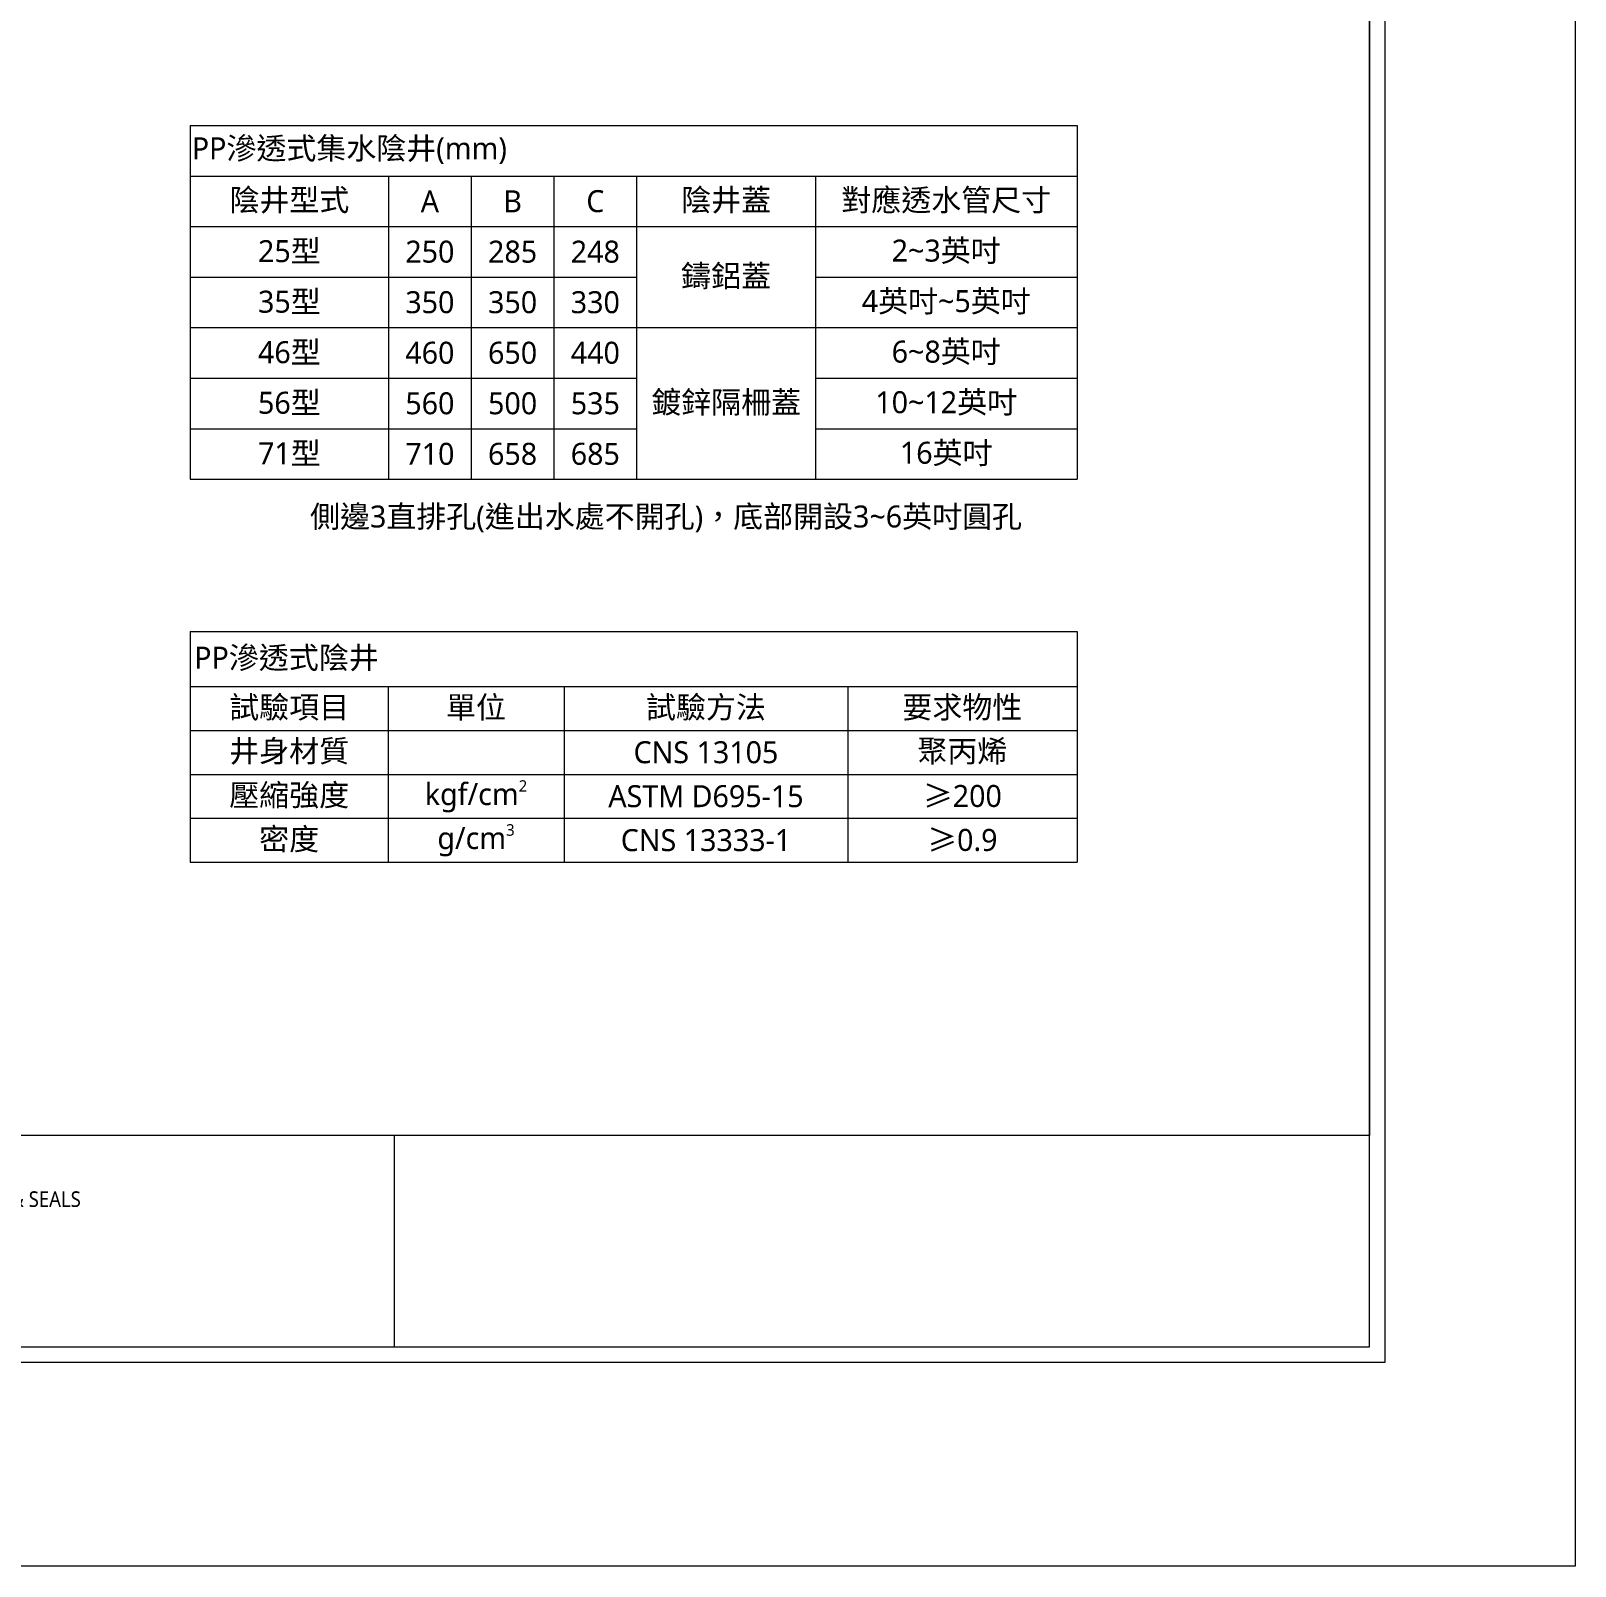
# Model space of a CAD drawing. Header units: millimetres. Extents: x 4229 to 8429, y -1187 to 1783.
# Drawn here: x 7023 to 8429, y -1187 to 210 of the extents above; entities that cross this region are included whole.
import ezdxf
from ezdxf.enums import TextEntityAlignment as Align

# ---------------------------------------------------------------- set-up
doc = ezdxf.new("R2010")
doc.units = ezdxf.units.MM
doc.styles.add('圖框文字', font='Microsoft JhengHei.ttf')
doc.styles.add('微軟正黑體-20', font='Microsoft JhengHei.ttf', dxfattribs={"height": 20})

msp = doc.modelspace()

# ---------------------------------------------------------------- linework, layer by layer
at = {"lineweight": 5}
for p, q in [((8429, 1782.5, 163.2), (8429, -1187.5, 163.2)), ((8241.9, 1583.7, 163.2), (8241.9, -795.5, 163.2)), ((8241.9, 1583.7, 326.4), (8241.9, -795.5, 326.4)), ((8241.9, -987.8, 326.4), (8241.9, 1583.7, 326.4)), ((7168.3, 123.7), (7975.6, 123.7)), ((7168.3, 123.7), (7168.3, -198.3)), ((7975.6, 123.7), (7975.6, -198.3)), ((7168.3, 77.7), (7975.6, 77.7)), ((7348.8, 77.7), (7348.8, -198.3)), ((7424.1, 77.7), (7424.1, -198.3)), ((7499.4, 77.7), (7499.4, -198.3)), ((7574.7, 77.7), (7574.7, -198.3)), ((7737.4, 77.7), (7737.4, -198.3)), ((7168.3, 31.7), (7975.6, 31.7)), ((7168.3, -14.3), (7574.7, -14.3)), ((7737.4, -14.3), (7975.6, -14.3)), ((7168.3, -60.3), (7975.6, -60.3)), ((7168.3, -106.3), (7574.7, -106.3)), ((7737.4, -106.3), (7975.6, -106.3)), ((7168.3, -152.3), (7574.7, -152.3)), ((7737.4, -152.3), (7975.6, -152.3)), ((7168.3, -198.3), (7975.6, -198.3)), ((7168.3, -336.9), (7975.6, -336.9)), ((7168.3, -336.9), (7168.3, -546.9)), ((7975.6, -336.9), (7975.6, -546.9)), ((7168.3, -386.9), (7975.6, -386.9)), ((7348.4, -386.9), (7348.4, -546.9)), ((7508.6, -386.9), (7508.6, -546.9)), ((7766.9, -386.9), (7766.9, -546.9)), ((7168.3, -426.9), (7975.6, -426.9)), ((7168.3, -466.9), (7975.6, -466.9)), ((7168.3, -506.9), (7975.6, -506.9)), ((7168.3, -546.9), (7975.6, -546.9)), ((8241.9, -795.5, 163.2), (4416, -795.5, 163.2)), ((8241.9, -795.5, 326.4), (4416, -795.5, 326.4)), ((8241.9, -795.5, 326.4), (4416, -795.5, 326.4)), ((7354, -795.5, 326.4), (7354, -987.8, 326.4)), ((4416, -987.8, 326.4), (8241.9, -987.8, 326.4)), ((8429, -1187.5, 163.2), (4229, -1187.5, 163.2))]:
    msp.add_line(p, q, dxfattribs=at)
at = {"color": 4, "lineweight": 5}
for p, q in [((8256.2, -1002, 326.4), (8256.2, 1597.9, 326.4)), ((4401.8, -1002, 326.4), (8256.2, -1002, 326.4))]:
    msp.add_line(p, q, dxfattribs=at)

# ---------------------------------------------------------------- texts
at = {"lineweight": 5, "style": '微軟正黑體-20'}
msp.add_text('側邊3直排孔(進出水處不開孔)，底部開設3~6英吋圓孔', height=20, dxfattribs=at).set_placement((7277.4, -242.2))
at = {"lineweight": 5, "style": '圖框文字', "width": 0.91}
msp.add_text('SIGNATURE & SEALS', height=14.212, dxfattribs=at).set_placement((6907.9, -853.5, 326.4), align=Align.MIDDLE_LEFT)
at = {"lineweight": 5, "char_height": 20, "style": '微軟正黑體-20'}
for s, insert, width, attachment_point in [('{\\C256;PP滲透式集水陰井(mm)}', (7169.8, 100.7), 804.225, 4), ('{\\C256;陰井型式}', (7258.6, 54.7), 177.477, 5), ('A', (7386.5, 54.7), 72.3, 5), ('B', (7461.8, 54.7), 72.3, 5), ('C', (7537.1, 54.7), 72.3, 5), ('陰井蓋', (7656.1, 54.7), 159.693, 5), ('對應透水管尺寸', (7856.5, 54.7), 235.155, 5), ('25型', (7258.6, 8.7), 177.477, 5), ('250', (7386.5, 8.7), 72.3, 5), ('285', (7461.8, 8.7), 72.3, 5), ('248', (7537.1, 8.7), 72.3, 5), ('2~3英吋', (7856.5, 8.7), 235.155, 5), ('鑄鋁蓋', (7656.1, -14.3), 159.693, 5), ('35型', (7258.6, -37.3), 177.477, 5), ('350', (7386.5, -37.3), 72.3, 5), ('350', (7461.8, -37.3), 72.3, 5), ('330', (7537.1, -37.3), 72.3, 5), ('4英吋~5英吋', (7856.5, -37.3), 235.155, 5), ('46型', (7258.6, -83.3), 177.477, 5), ('{\\fMicrosoft JhengHei|b0|i0|c136|p34;6~8英吋}', (7856.5, -83.3), 235.155, 5), ('460', (7386.5, -83.3), 72.3, 5), ('650', (7461.8, -83.3), 72.3, 5), ('440', (7537.1, -83.3), 72.3, 5), ('56型', (7258.6, -129.3), 177.477, 5), ('560', (7386.5, -129.3), 72.3, 5), ('500', (7461.8, -129.3), 72.3, 5), ('535', (7537.1, -129.3), 72.3, 5), ('鍍鋅隔柵蓋', (7656.1, -129.3), 159.693, 5), ('{\\fMicrosoft JhengHei|b0|i0|c136|p34;10~12英吋}', (7856.5, -129.3), 235.155, 5), ('71型', (7258.6, -175.3), 177.477, 5), ('710', (7386.5, -175.3), 72.3, 5), ('658', (7461.8, -175.3), 72.3, 5), ('685', (7537.1, -175.3), 72.3, 5), ('{\\fMicrosoft JhengHei|b0|i0|c136|p34;16英吋}', (7856.5, -175.3), 235.155, 5), ('PP滲透式陰井', (7172, -361.9), 162.563, 4), ('試驗項目', (7258.4, -406.9), 172.738, 5), ('單位', (7428.5, -406.9), 152.839, 5), ('試驗方法', (7637.8, -406.9), 250.971, 5), ('要求物性', (7871.2, -406.9), 201.316, 5), ('井身材質', (7258.4, -446.9), 172.738, 5), ('聚丙烯', (7871.2, -446.9), 77.863, 5), ('CNS 13105', (7637.8, -446.9), 250.971, 5), ('壓縮強度', (7258.4, -486.9), 172.738, 5), ('\\A1;kgf/cm{\\H0.525x;\\S2^ ;}', (7428.5, -486.9), 152.839, 5), ('ASTM D695-15', (7637.8, -486.9), 251.521, 5), ('{\\fSimSun|b0|i0|c134|p2;≥}200', (7871.2, -486.9), 201.316, 5), ('密度', (7258.4, -526.9), 172.738, 5), ('\\A1;g/cm{\\H0.525x;\\S3^ ;}', (7428.5, -526.9), 152.839, 5), ('CNS 13333-1', (7637.8, -526.9), 250.971, 5), ('{\\fSimSun|b0|i0|c134|p2;≥}0.9', (7871.2, -526.9), 201.316, 5)]:
    msp.add_mtext(s, dxfattribs=dict(at, insert=insert, width=width, attachment_point=attachment_point))

doc.saveas('drawing.dxf')
